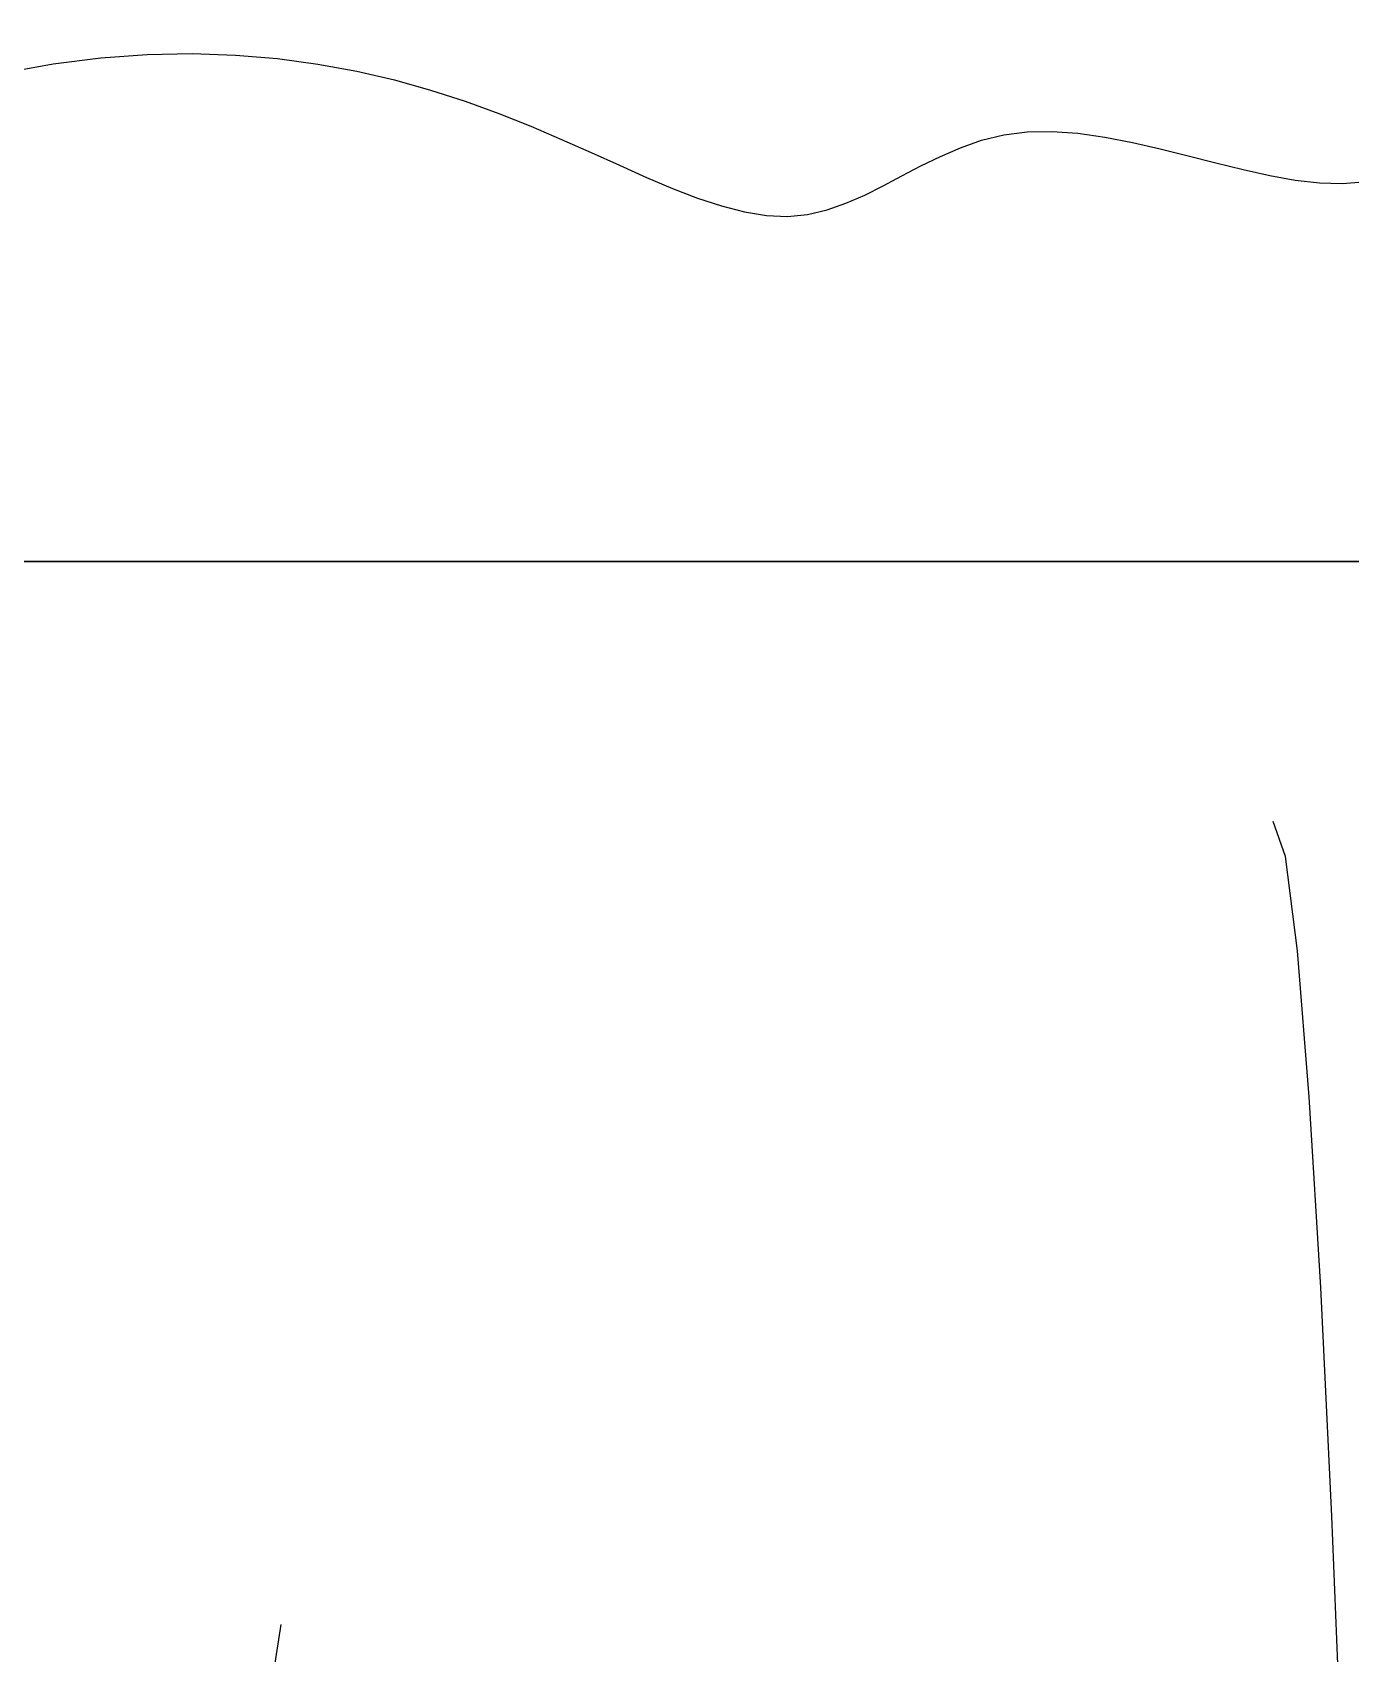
# Model space of a CAD drawing. Extents: x 11992 to 29481, y -6727 to 6811.
# Drawn here: x 24450.8 to 24554.4, y 2708.4 to 2835.7 of the extents above; entities that cross this region are included whole.
import ezdxf

# ---------------------------------------------------------------- set-up
doc = ezdxf.new("R2010")
doc.units = 0
doc.header["$MEASUREMENT"] = 0
doc.layers.get('0').update_dxf_attribs({"color": 8, "linetype": 'CONTINUOUS'})
doc.layers.add('zoylight 5回路', color=4, linetype='CONTINUOUS')

msp = doc.modelspace()

# ---------------------------------------------------------------- linework, layer by layer
for p, q in [((24448.54, 2832.56, -2436.43), (24452.42, 2833.26, -2436.43)), ((24452.42, 2833.26, -2436.43), (24456.18, 2833.73, -2436.43)), ((24456.18, 2833.73, -2436.43), (24459.82, 2834, -2436.43)), ((24459.82, 2834, -2436.43), (24463.35, 2834.07, -2436.43)), ((24463.35, 2834.07, -2436.43), (24466.76, 2833.96, -2436.43)), ((24466.76, 2833.96, -2436.43), (24470.05, 2833.68, -2436.43)), ((24470.05, 2833.68, -2436.43), (24473.23, 2833.25, -2436.43)), ((24473.23, 2833.25, -2436.43), (24476.29, 2832.69, -2436.43)), ((24476.29, 2832.69, -2436.43), (24479.25, 2832.01, -2436.43)), ((24479.25, 2832.01, -2436.43), (24482.09, 2831.21, -2436.43)), ((24482.09, 2831.21, -2436.43), (24484.82, 2830.33, -2436.43)), ((24484.82, 2830.33, -2436.43), (24487.45, 2829.37, -2436.43)), ((24487.45, 2829.37, -2436.43), (24489.97, 2828.37, -2436.43)), ((24489.97, 2828.37, -2436.43), (24492.39, 2827.33, -2436.43)), ((24527.15, 2827.69, -2436.43), (24528.99, 2827.93, -2436.43)), ((24528.99, 2827.93, -2436.43), (24530.94, 2827.96, -2436.43)), ((24530.94, 2827.96, -2436.43), (24532.98, 2827.81, -2436.43)), ((24492.39, 2827.33, -2436.43), (24494.71, 2826.3, -2436.43)), ((24522.17, 2826, -2436.43), (24523.76, 2826.68, -2436.43)), ((24523.76, 2826.68, -2436.43), (24525.41, 2827.26, -2436.43)), ((24525.41, 2827.26, -2436.43), (24527.15, 2827.69, -2436.43)), ((24532.98, 2827.81, -2436.43), (24535.1, 2827.5, -2436.43)), ((24535.1, 2827.5, -2436.43), (24537.26, 2827.08, -2436.43)), ((24537.26, 2827.08, -2436.43), (24539.45, 2826.58, -2436.43)), ((24539.45, 2826.58, -2436.43), (24541.65, 2826.04, -2436.43)), ((24494.71, 2826.3, -2436.43), (24496.94, 2825.3, -2436.43)), ((24520.64, 2825.25, -2436.43), (24522.17, 2826, -2436.43)), ((24541.65, 2826.04, -2436.43), (24543.83, 2825.48, -2436.43)), ((24543.83, 2825.48, -2436.43), (24545.98, 2824.96, -2436.43)), ((24496.94, 2825.3, -2436.43), (24499.08, 2824.35, -2436.43)), ((24499.08, 2824.35, -2436.43), (24501.12, 2823.48, -2436.43)), ((24517.68, 2823.69, -2436.43), (24519.15, 2824.47, -2436.43)), ((24519.15, 2824.47, -2436.43), (24520.64, 2825.25, -2436.43)), ((24545.98, 2824.96, -2436.43), (24548.07, 2824.5, -2436.43)), ((24548.07, 2824.5, -2436.43), (24550.07, 2824.14, -2436.43)), ((24550.07, 2824.14, -2436.43), (24551.98, 2823.92, -2436.43)), ((24501.12, 2823.48, -2436.43), (24503.08, 2822.72, -2436.43)), ((24514.75, 2822.32, -2436.43), (24516.22, 2822.96, -2436.43)), ((24516.22, 2822.96, -2436.43), (24517.68, 2823.69, -2436.43)), ((24551.98, 2823.92, -2436.43), (24553.76, 2823.87, -2436.43)), ((24553.76, 2823.87, -2436.43), (24555.4, 2824.01, -2436.43)), ((24503.08, 2822.72, -2436.43), (24504.96, 2822.1, -2436.43)), ((24504.96, 2822.1, -2436.43), (24506.76, 2821.63, -2436.43)), ((24506.76, 2821.63, -2436.43), (24508.49, 2821.35, -2436.43)), ((24511.73, 2821.44, -2436.43), (24513.26, 2821.8, -2436.43)), ((24513.26, 2821.8, -2436.43), (24514.75, 2822.32, -2436.43)), ((24508.49, 2821.35, -2436.43), (24510.14, 2821.28, -2436.43)), ((24510.14, 2821.28, -2436.43), (24511.73, 2821.44, -2436.43)), ((24300.97, 2794.16, -2436.43), (24580.77, 2794.16, -2436.43)), ((24426.55, 2794.16, -2038.55), (24481.24, 2794.16, -2042.9)), ((24464.1, 2794.16, -2436.23), (24440.77, 2794.16, -2436.23)), ((24440.77, 2794.16, -2436.23), (24487.44, 2794.16, -2436.23)), ((24464.1, 2794.16, -2428.43), (24440.77, 2794.16, -2428.43)), ((24440.77, 2794.16, -2428.43), (24487.44, 2794.16, -2428.43)), ((24464.94, 2794.16, -2426.43), (24441.77, 2794.16, -2426.43)), ((24441.77, 2794.16, -2426.43), (24488.1, 2794.16, -2426.43)), ((24445.7, 2794.16, -2416.51), (24458.98, 2794.16, -2413.51)), ((24451.05, 2794.16, -2279.8), (24448.48, 2794.16, -2279.32)), ((24452.12, 2794.16, -1559.14), (24448.96, 2794.16, -1558.85)), ((24451.25, 2794.16, -2121.69), (24448.98, 2794.16, -2121.5)), ((24449.01, 2794.16, -2110.85), (24451.31, 2794.16, -2111.07)), ((24450.54, 2794.16, -2111.62), (24452.82, 2794.16, -2111.81)), ((24453.61, 2794.16, -2280.27), (24451.05, 2794.16, -2279.8)), ((24453.52, 2794.16, -2121.88), (24451.25, 2794.16, -2121.69)), ((24451.31, 2794.16, -2111.07), (24453.61, 2794.16, -2111.28)), ((24455.29, 2794.16, -1559.41), (24452.12, 2794.16, -1559.14)), ((24452.82, 2794.16, -2111.81), (24455.1, 2794.16, -2111.99)), ((24455.79, 2794.16, -2122.05), (24453.52, 2794.16, -2121.88)), ((24453.61, 2794.16, -2111.28), (24455.92, 2794.16, -2111.48)), ((24456.18, 2794.16, -2280.74), (24453.61, 2794.16, -2280.27)), ((24455.1, 2794.16, -2111.99), (24457.38, 2794.16, -2112.17)), ((24458.45, 2794.16, -1559.68), (24455.29, 2794.16, -1559.41)), ((24458.05, 2794.16, -2122.23), (24455.79, 2794.16, -2122.05)), ((24455.92, 2794.16, -2111.48), (24458.22, 2794.16, -2111.68)), ((24458.74, 2794.16, -2281.19), (24456.18, 2794.16, -2280.74)), ((24457.38, 2794.16, -2112.17), (24459.66, 2794.16, -2112.34)), ((24460.32, 2794.16, -2122.4), (24458.05, 2794.16, -2122.23)), ((24458.22, 2794.16, -2111.68), (24460.53, 2794.16, -2111.88)), ((24461.63, 2794.16, -1559.94), (24458.45, 2794.16, -1559.68)), ((24461.31, 2794.16, -2281.64), (24458.74, 2794.16, -2281.19)), ((24458.98, 2794.16, -2413.51), (24471.59, 2794.16, -2409.97)), ((24459.66, 2794.16, -2112.34), (24461.94, 2794.16, -2112.51)), ((24462.59, 2794.16, -2122.56), (24460.32, 2794.16, -2122.4)), ((24460.53, 2794.16, -2111.88), (24462.83, 2794.16, -2112.07)), ((24463.89, 2794.16, -2282.08), (24461.31, 2794.16, -2281.64)), ((24464.8, 2794.16, -1560.19), (24461.63, 2794.16, -1559.94)), ((24461.94, 2794.16, -2112.51), (24464.22, 2794.16, -2112.67)), ((24464.86, 2794.16, -2122.72), (24462.59, 2794.16, -2122.56)), ((24462.83, 2794.16, -2112.07), (24465.14, 2794.16, -2112.25)), ((24466.46, 2794.16, -2282.51), (24463.89, 2794.16, -2282.08)), ((24487.44, 2794.16, -2436.23), (24464.1, 2794.16, -2436.23)), ((24487.44, 2794.16, -2428.43), (24464.1, 2794.16, -2428.43)), ((24464.22, 2794.16, -2112.67), (24466.5, 2794.16, -2112.83)), ((24467.99, 2794.16, -1560.44), (24464.8, 2794.16, -1560.19)), ((24467.13, 2794.16, -2122.88), (24464.86, 2794.16, -2122.72)), ((24488.1, 2794.16, -2426.43), (24464.94, 2794.16, -2426.43)), ((24465.14, 2794.16, -2112.25), (24467.45, 2794.16, -2112.43)), ((24469.03, 2794.16, -2282.93), (24466.46, 2794.16, -2282.51)), ((24466.5, 2794.16, -2112.83), (24468.78, 2794.16, -2112.99)), ((24469.4, 2794.16, -2123.03), (24467.13, 2794.16, -2122.88)), ((24467.45, 2794.16, -2112.43), (24469.76, 2794.16, -2112.61)), ((24471.17, 2794.16, -1560.68), (24467.99, 2794.16, -1560.44)), ((24468.78, 2794.16, -2112.99), (24471.06, 2794.16, -2113.14)), ((24471.61, 2794.16, -2283.34), (24469.03, 2794.16, -2282.93)), ((24471.67, 2794.16, -2123.18), (24469.4, 2794.16, -2123.03)), ((24469.76, 2794.16, -2112.61), (24472.07, 2794.16, -2112.78)), ((24471.06, 2794.16, -2113.14), (24473.35, 2794.16, -2113.28)), ((24474.36, 2794.16, -1560.91), (24471.17, 2794.16, -1560.68)), ((24471.59, 2794.16, -2409.97), (24483.51, 2794.16, -2405.85)), ((24474.19, 2794.16, -2283.74), (24471.61, 2794.16, -2283.34)), ((24473.93, 2794.16, -2123.32), (24471.67, 2794.16, -2123.18)), ((24472.07, 2794.16, -2112.78), (24474.38, 2794.16, -2112.94)), ((24473.35, 2794.16, -2113.28), (24475.63, 2794.16, -2113.43)), ((24476.2, 2794.16, -2123.46), (24473.93, 2794.16, -2123.32)), ((24476.76, 2794.16, -2284.14), (24474.19, 2794.16, -2283.74)), ((24477.55, 2794.16, -1561.13), (24474.36, 2794.16, -1560.91)), ((24474.38, 2794.16, -2112.94), (24476.69, 2794.16, -2113.1)), ((24475.63, 2794.16, -2113.43), (24477.91, 2794.16, -2113.56)), ((24478.47, 2794.16, -2123.6), (24476.2, 2794.16, -2123.46)), ((24476.69, 2794.16, -2113.1), (24478.99, 2794.16, -2113.26)), ((24479.35, 2794.16, -2284.52), (24476.76, 2794.16, -2284.14)), ((24480.74, 2794.16, -1561.35), (24477.55, 2794.16, -1561.13)), ((24477.91, 2794.16, -2113.56), (24480.19, 2794.16, -2113.7)), ((24480.74, 2794.16, -2123.73), (24478.47, 2794.16, -2123.6)), ((24478.99, 2794.16, -2113.26), (24481.3, 2794.16, -2113.41)), ((24481.93, 2794.16, -2284.89), (24479.35, 2794.16, -2284.52)), ((24480.19, 2794.16, -2113.7), (24482.48, 2794.16, -2113.83)), ((24483.94, 2794.16, -1561.56), (24480.74, 2794.16, -1561.35)), ((24483.01, 2794.16, -2123.86), (24480.74, 2794.16, -2123.73)), ((24481.24, 2794.16, -2042.9), (24482.96, 2794.16, -2043.01)), ((24481.3, 2794.16, -2113.41), (24483.61, 2794.16, -2113.55)), ((24484.51, 2794.16, -2285.26), (24481.93, 2794.16, -2284.89)), ((24482.48, 2794.16, -2113.83), (24484.76, 2794.16, -2113.95)), ((24501.89, 2794.16, -2044.05), (24482.96, 2794.16, -2043.01)), ((24485.29, 2794.16, -2123.98), (24483.01, 2794.16, -2123.86)), ((24483.51, 2794.16, -2405.85), (24489.19, 2794.16, -2403.56)), ((24483.61, 2794.16, -2113.55), (24485.92, 2794.16, -2113.69)), ((24487.14, 2794.16, -1561.77), (24483.94, 2794.16, -1561.56)), ((24487.1, 2794.16, -2285.61), (24484.51, 2794.16, -2285.26)), ((24484.76, 2794.16, -2113.95), (24487.05, 2794.16, -2114.07)), ((24487.56, 2794.16, -2124.1), (24485.29, 2794.16, -2123.98)), ((24485.92, 2794.16, -2113.69), (24488.22, 2794.16, -2113.83)), ((24487.05, 2794.16, -2114.07), (24489.33, 2794.16, -2114.19)), ((24489.68, 2794.16, -2285.96), (24487.1, 2794.16, -2285.61)), ((24490.34, 2794.16, -1561.96), (24487.14, 2794.16, -1561.77)), ((24510.77, 2794.16, -2436.23), (24487.44, 2794.16, -2436.23)), ((24487.44, 2794.16, -2436.23), (24534.1, 2794.16, -2436.23)), ((24510.77, 2794.16, -2428.43), (24487.44, 2794.16, -2428.43)), ((24487.44, 2794.16, -2428.43), (24534.1, 2794.16, -2428.43)), ((24489.83, 2794.16, -2124.21), (24487.56, 2794.16, -2124.1)), ((24511.27, 2794.16, -2426.43), (24488.1, 2794.16, -2426.43)), ((24488.1, 2794.16, -2426.43), (24534.44, 2794.16, -2426.43)), ((24488.22, 2794.16, -2113.83), (24490.53, 2794.16, -2113.96)), ((24489.19, 2794.16, -2403.56), (24494.68, 2794.16, -2401.12)), ((24489.33, 2794.16, -2114.19), (24491.61, 2794.16, -2114.3)), ((24492.27, 2794.16, -2286.3), (24489.68, 2794.16, -2285.96)), ((24492.1, 2794.16, -2124.33), (24489.83, 2794.16, -2124.21)), ((24493.55, 2794.16, -1562.15), (24490.34, 2794.16, -1561.96)), ((24490.53, 2794.16, -2113.96), (24492.84, 2794.16, -2114.09)), ((24491.61, 2794.16, -2114.3), (24493.9, 2794.16, -2114.41)), ((24494.37, 2794.16, -2124.43), (24492.1, 2794.16, -2124.33)), ((24494.86, 2794.16, -2286.62), (24492.27, 2794.16, -2286.3)), ((24492.84, 2794.16, -2114.09), (24495.15, 2794.16, -2114.21)), ((24496.75, 2794.16, -1562.33), (24493.55, 2794.16, -1562.15)), ((24493.9, 2794.16, -2114.41), (24496.18, 2794.16, -2114.52)), ((24496.64, 2794.16, -2124.54), (24494.37, 2794.16, -2124.43)), ((24494.68, 2794.16, -2401.12), (24499.99, 2794.16, -2398.51)), ((24497.45, 2794.16, -2286.94), (24494.86, 2794.16, -2286.62)), ((24495.15, 2794.16, -2114.21), (24497.47, 2794.16, -2114.33)), ((24496.18, 2794.16, -2114.52), (24498.47, 2794.16, -2114.62)), ((24498.92, 2794.16, -2124.64), (24496.64, 2794.16, -2124.54)), ((24499.97, 2794.16, -1562.51), (24496.75, 2794.16, -1562.33)), ((24500.04, 2794.16, -2287.25), (24497.45, 2794.16, -2286.94)), ((24497.47, 2794.16, -2114.33), (24498.62, 2794.16, -2114.39)), ((24498.47, 2794.16, -2114.62), (24500.75, 2794.16, -2114.72)), ((24498.62, 2794.16, -2114.39), (24499.78, 2794.16, -2114.45)), ((24501.19, 2794.16, -2124.74), (24498.92, 2794.16, -2124.64)), ((24499.41, 2794.16, -1984.31), (24499.16, 2794.16, -1988.06)), ((24499.16, 2794.16, -1988.06), (24499.4, 2794.16, -1987.54)), ((24500.1, 2794.16, -1976.64), (24499.41, 2794.16, -1984.31)), ((24499.78, 2794.16, -2114.45), (24500.93, 2794.16, -2114.5)), ((24503.18, 2794.16, -1562.68), (24499.97, 2794.16, -1562.51)), ((24499.99, 2794.16, -2398.51), (24505.09, 2794.16, -2395.73)), ((24502.63, 2794.16, -2287.55), (24500.04, 2794.16, -2287.25)), ((24501.17, 2794.16, -1965.42), (24500.1, 2794.16, -1976.64)), ((24500.75, 2794.16, -2114.72), (24503.04, 2794.16, -2114.82)), ((24500.93, 2794.16, -2114.5), (24502.09, 2794.16, -2114.56)), ((24502.57, 2794.16, -1951.04), (24501.17, 2794.16, -1965.42)), ((24503.46, 2794.16, -2124.83), (24501.19, 2794.16, -2124.74)), ((24501.89, 2794.16, -2044.05), (24504.39, 2794.16, -2044.21)), ((24502.09, 2794.16, -2114.56), (24503.24, 2794.16, -2114.61)), ((24504.23, 2794.16, -1933.85), (24502.57, 2794.16, -1951.04)), ((24502.68, 2794.16, -2287.55), (24502.63, 2794.16, -2287.55)), ((24502.72, 2794.16, -2287.56), (24502.68, 2794.16, -2287.55)), ((24502.76, 2794.16, -2287.56), (24502.72, 2794.16, -2287.56)), ((24502.81, 2794.16, -2287.57), (24502.76, 2794.16, -2287.56)), ((24502.85, 2794.16, -2287.57), (24502.81, 2794.16, -2287.57)), ((24502.89, 2794.16, -2287.58), (24502.85, 2794.16, -2287.57)), ((24502.93, 2794.16, -2287.58), (24502.89, 2794.16, -2287.58)), ((24502.98, 2794.16, -2287.59), (24502.93, 2794.16, -2287.58)), ((24503.02, 2794.16, -2287.59), (24502.98, 2794.16, -2287.59)), ((24503.06, 2794.16, -2287.6), (24503.02, 2794.16, -2287.59)), ((24503.04, 2794.16, -2114.82), (24505.32, 2794.16, -2114.91)), ((24503.11, 2794.16, -2287.6), (24503.06, 2794.16, -2287.6)), ((24503.15, 2794.16, -2287.61), (24503.11, 2794.16, -2287.6)), ((24505.7, 2794.16, -2287.89), (24503.15, 2794.16, -2287.61)), ((24506.39, 2794.16, -1562.84), (24503.18, 2794.16, -1562.68)), ((24503.24, 2794.16, -2114.61), (24504.4, 2794.16, -2114.66)), ((24505.73, 2794.16, -2124.92), (24503.46, 2794.16, -2124.83)), ((24506.1, 2794.16, -1914.22), (24504.23, 2794.16, -1933.85)), ((24504.39, 2794.16, -2044.21), (24504.81, 2794.16, -2044.22)), ((24504.4, 2794.16, -2114.66), (24505.55, 2794.16, -2114.71)), ((24504.81, 2794.16, -2044.22), (24505.22, 2794.16, -2044.23)), ((24505.09, 2794.16, -2395.73), (24509.99, 2794.16, -2392.77)), ((24505.22, 2794.16, -2044.23), (24505.64, 2794.16, -2044.23)), ((24505.32, 2794.16, -2114.91), (24507.61, 2794.16, -2115)), ((24505.55, 2794.16, -2114.71), (24506.71, 2794.16, -2114.76)), ((24505.64, 2794.16, -2044.23), (24506.06, 2794.16, -2044.21)), ((24508.25, 2794.16, -2288.16), (24505.7, 2794.16, -2287.89)), ((24508, 2794.16, -2125.01), (24505.73, 2794.16, -2124.92)), ((24506.06, 2794.16, -2044.21), (24506.89, 2794.16, -2044.17)), ((24508.13, 2794.16, -1892.54), (24506.1, 2794.16, -1914.22)), ((24509.61, 2794.16, -1562.99), (24506.39, 2794.16, -1562.84)), ((24506.71, 2794.16, -2114.76), (24507.87, 2794.16, -2114.81)), ((24506.89, 2794.16, -2044.17), (24507.72, 2794.16, -2044.1)), ((24507.61, 2794.16, -2115), (24509.89, 2794.16, -2115.08)), ((24507.72, 2794.16, -2044.1), (24508.55, 2794.16, -2044)), ((24507.87, 2794.16, -2114.81), (24509.02, 2794.16, -2114.86)), ((24510.28, 2794.16, -2125.09), (24508, 2794.16, -2125.01)), ((24510.26, 2794.16, -1869.16), (24508.13, 2794.16, -1892.54)), ((24510.81, 2794.16, -2288.43), (24508.25, 2794.16, -2288.16)), ((24508.55, 2794.16, -2044), (24509.37, 2794.16, -2043.88)), ((24509.02, 2794.16, -2114.86), (24510.18, 2794.16, -2114.91)), ((24509.37, 2794.16, -2043.88), (24509.44, 2794.16, -2043.87)), ((24509.44, 2794.16, -2043.87), (24509.85, 2794.16, -2043.8)), ((24512.83, 2794.16, -1563.14), (24509.61, 2794.16, -1562.99)), ((24509.85, 2794.16, -2043.8), (24510.19, 2794.16, -2043.74)), ((24509.89, 2794.16, -2115.08), (24512.18, 2794.16, -2115.17)), ((24509.99, 2794.16, -2392.77), (24514.68, 2794.16, -2389.64)), ((24510.18, 2794.16, -2114.91), (24511.34, 2794.16, -2114.96)), ((24510.19, 2794.16, -2043.74), (24511.01, 2794.16, -2043.59)), ((24512.43, 2794.16, -1844.46), (24510.26, 2794.16, -1869.16)), ((24512.55, 2794.16, -2125.18), (24510.28, 2794.16, -2125.09)), ((24510.46, 2794.16, -2043.69), (24511.34, 2794.16, -2043.53)), ((24534.1, 2794.16, -2436.23), (24510.77, 2794.16, -2436.23)), ((24534.1, 2794.16, -2428.43), (24510.77, 2794.16, -2428.43)), ((24513.36, 2794.16, -2288.68), (24510.81, 2794.16, -2288.43)), ((24511.01, 2794.16, -2043.59), (24511.14, 2794.16, -2043.57)), ((24534.44, 2794.16, -2426.43), (24511.27, 2794.16, -2426.43)), ((24511.34, 2794.16, -2114.96), (24512.49, 2794.16, -2115)), ((24511.34, 2794.16, -2043.53), (24512.11, 2794.16, -2043.43)), ((24512.11, 2794.16, -2043.43), (24512.8, 2794.16, -2043.4)), ((24512.18, 2794.16, -2115.17), (24514.46, 2794.16, -2115.25)), ((24514.59, 2794.16, -1818.81), (24512.43, 2794.16, -1844.46)), ((24512.49, 2794.16, -2115), (24513.65, 2794.16, -2115.05)), ((24514.82, 2794.16, -2125.25), (24512.55, 2794.16, -2125.18)), ((24512.69, 2794.16, -2043.4), (24512.79, 2794.16, -2043.4)), ((24512.79, 2794.16, -2043.4), (24512.88, 2794.16, -2043.41)), ((24516.05, 2794.16, -1563.28), (24512.83, 2794.16, -1563.14)), ((24512.88, 2794.16, -2043.41), (24512.98, 2794.16, -2043.42)), ((24512.98, 2794.16, -2043.42), (24513.07, 2794.16, -2043.43)), ((24513.07, 2794.16, -2043.43), (24513.16, 2794.16, -2043.44)), ((24513.16, 2794.16, -2043.44), (24513.25, 2794.16, -2043.45)), ((24513.25, 2794.16, -2043.45), (24513.33, 2794.16, -2043.47)), ((24513.33, 2794.16, -2043.47), (24513.42, 2794.16, -2043.49)), ((24515.91, 2794.16, -2288.93), (24513.36, 2794.16, -2288.68)), ((24513.42, 2794.16, -2043.49), (24513.48, 2794.16, -2043.5)), ((24513.48, 2794.16, -2043.5), (24513.53, 2794.16, -2043.52)), ((24513.53, 2794.16, -2043.52), (24513.58, 2794.16, -2043.53)), ((24513.58, 2794.16, -2043.53), (24513.63, 2794.16, -2043.55)), ((24513.63, 2794.16, -2043.55), (24513.68, 2794.16, -2043.57)), ((24513.65, 2794.16, -2115.05), (24514.8, 2794.16, -2115.09)), ((24513.68, 2794.16, -2043.57), (24513.73, 2794.16, -2043.59)), ((24513.73, 2794.16, -2043.59), (24513.78, 2794.16, -2043.61)), ((24513.78, 2794.16, -2043.61), (24513.83, 2794.16, -2043.63)), ((24513.83, 2794.16, -2043.63), (24513.87, 2794.16, -2043.65)), ((24513.87, 2794.16, -2043.65), (24513.92, 2794.16, -2043.67)), ((24513.92, 2794.16, -2043.67), (24513.97, 2794.16, -2043.69)), ((24513.97, 2794.16, -2043.69), (24514.02, 2794.16, -2043.72)), ((24514.02, 2794.16, -2043.72), (24514.06, 2794.16, -2043.74)), ((24514.06, 2794.16, -2043.74), (24514.1, 2794.16, -2043.77)), ((24514.1, 2794.16, -2043.77), (24514.15, 2794.16, -2043.8)), ((24514.15, 2794.16, -2043.8), (24514.19, 2794.16, -2043.82)), ((24514.19, 2794.16, -2043.82), (24514.24, 2794.16, -2043.85)), ((24514.24, 2794.16, -2043.85), (24514.32, 2794.16, -2043.91)), ((24514.32, 2794.16, -2043.91), (24514.41, 2794.16, -2043.97)), ((24514.41, 2794.16, -2043.97), (24514.49, 2794.16, -2044.04)), ((24514.46, 2794.16, -2115.25), (24516.75, 2794.16, -2115.32)), ((24514.49, 2794.16, -2044.04), (24514.57, 2794.16, -2044.1)), ((24514.57, 2794.16, -2044.1), (24514.65, 2794.16, -2044.17)), ((24516.67, 2794.16, -1792.58), (24514.59, 2794.16, -1818.81)), ((24514.65, 2794.16, -2044.17), (24514.72, 2794.16, -2044.25)), ((24514.68, 2794.16, -2389.64), (24519.16, 2794.16, -2386.32)), ((24514.72, 2794.16, -2044.25), (24514.79, 2794.16, -2044.32)), ((24514.79, 2794.16, -2044.32), (24514.87, 2794.16, -2044.39)), ((24514.8, 2794.16, -2115.09), (24515.96, 2794.16, -2115.14)), ((24517.1, 2794.16, -2125.33), (24514.82, 2794.16, -2125.25)), ((24514.87, 2794.16, -2044.39), (24514.94, 2794.16, -2044.47)), ((24514.94, 2794.16, -2044.47), (24515.01, 2794.16, -2044.55)), ((24515, 2794.16, -2105.79), (24515.61, 2794.16, -2100.66)), ((24515.01, 2794.16, -2044.55), (24515.14, 2794.16, -2044.71)), ((24515.14, 2794.16, -2044.71), (24515.27, 2794.16, -2044.87)), ((24515.27, 2794.16, -2044.87), (24515.39, 2794.16, -2045.03)), ((24515.39, 2794.16, -2045.03), (24515.51, 2794.16, -2045.2)), ((24515.51, 2794.16, -2045.2), (24515.63, 2794.16, -2045.37)), ((24515.61, 2794.16, -2100.66), (24516.25, 2794.16, -2095.95)), ((24515.63, 2794.16, -2045.37), (24516.51, 2794.16, -2046.78)), ((24518.47, 2794.16, -2289.16), (24515.91, 2794.16, -2288.93)), ((24515.96, 2794.16, -2115.14), (24517.11, 2794.16, -2115.18)), ((24519.28, 2794.16, -1563.42), (24516.05, 2794.16, -1563.28)), ((24516.25, 2794.16, -2095.95), (24516.94, 2794.16, -2091.64)), ((24516.51, 2794.16, -2046.78), (24516.62, 2794.16, -2046.95)), ((24516.62, 2794.16, -2046.95), (24516.74, 2794.16, -2047.12)), ((24516.74, 2794.16, -2047.12), (24516.86, 2794.16, -2047.28)), ((24516.75, 2794.16, -2115.32), (24519.04, 2794.16, -2115.39)), ((24516.86, 2794.16, -2047.28), (24516.93, 2794.16, -2047.37)), ((24516.93, 2794.16, -2047.37), (24516.99, 2794.16, -2047.45)), ((24516.94, 2794.16, -2091.64), (24517.66, 2794.16, -2087.71)), ((24516.99, 2794.16, -2047.45), (24517.06, 2794.16, -2047.52)), ((24517.06, 2794.16, -2047.52), (24517.13, 2794.16, -2047.6)), ((24519.37, 2794.16, -2125.4), (24517.1, 2794.16, -2125.33)), ((24517.11, 2794.16, -2115.18), (24518.27, 2794.16, -2115.22)), ((24517.13, 2794.16, -2047.6), (24517.2, 2794.16, -2047.68)), ((24517.2, 2794.16, -2047.68), (24517.23, 2794.16, -2047.71)), ((24517.23, 2794.16, -2047.71), (24517.27, 2794.16, -2047.75)), ((24517.27, 2794.16, -2047.75), (24517.31, 2794.16, -2047.78)), ((24517.31, 2794.16, -2047.78), (24517.35, 2794.16, -2047.82)), ((24517.35, 2794.16, -2047.82), (24517.39, 2794.16, -2047.85)), ((24517.39, 2794.16, -2047.85), (24517.43, 2794.16, -2047.88)), ((24517.43, 2794.16, -2047.88), (24517.47, 2794.16, -2047.91)), ((24517.47, 2794.16, -2047.91), (24517.51, 2794.16, -2047.94)), ((24517.51, 2794.16, -2047.94), (24517.53, 2794.16, -2047.96)), ((24517.53, 2794.16, -2047.96), (24517.55, 2794.16, -2047.97)), ((24517.55, 2794.16, -2047.97), (24517.58, 2794.16, -2047.98)), ((24517.58, 2794.16, -2047.98), (24517.6, 2794.16, -2048)), ((24517.6, 2794.16, -2048), (24517.62, 2794.16, -2048.01)), ((24517.62, 2794.16, -2048.01), (24517.64, 2794.16, -2048.02)), ((24517.64, 2794.16, -2048.02), (24517.67, 2794.16, -2048.03)), ((24517.66, 2794.16, -2087.71), (24518.41, 2794.16, -2084.16)), ((24517.67, 2794.16, -2048.03), (24517.69, 2794.16, -2048.04)), ((24517.69, 2794.16, -2048.04), (24517.71, 2794.16, -2048.05)), ((24517.71, 2794.16, -2048.05), (24517.74, 2794.16, -2048.06)), ((24517.74, 2794.16, -2048.06), (24517.76, 2794.16, -2048.07)), ((24517.76, 2794.16, -2048.07), (24517.78, 2794.16, -2048.08)), ((24517.78, 2794.16, -2048.08), (24517.81, 2794.16, -2048.09)), ((24517.81, 2794.16, -2048.09), (24517.83, 2794.16, -2048.1)), ((24517.83, 2794.16, -2048.1), (24517.86, 2794.16, -2048.1)), ((24517.86, 2794.16, -2048.1), (24517.88, 2794.16, -2048.11)), ((24517.88, 2794.16, -2048.11), (24517.91, 2794.16, -2048.11)), ((24517.91, 2794.16, -2048.11), (24517.93, 2794.16, -2048.12)), ((24517.93, 2794.16, -2048.12), (24517.96, 2794.16, -2048.12)), ((24517.96, 2794.16, -2048.12), (24517.99, 2794.16, -2048.12)), ((24517.99, 2794.16, -2048.12), (24518.01, 2794.16, -2048.12)), ((24518.01, 2794.16, -2048.12), (24518.04, 2794.16, -2048.12)), ((24518.04, 2794.16, -2048.12), (24518.06, 2794.16, -2048.12)), ((24518.06, 2794.16, -2048.12), (24518.09, 2794.16, -2048.12)), ((24518.09, 2794.16, -2048.12), (24518.11, 2794.16, -2048.12)), ((24518.11, 2794.16, -2048.12), (24518.14, 2794.16, -2048.12)), ((24518.14, 2794.16, -2048.12), (24518.17, 2794.16, -2048.12)), ((24518.17, 2794.16, -2048.12), (24518.19, 2794.16, -2048.11)), ((24518.19, 2794.16, -2048.11), (24518.22, 2794.16, -2048.11)), ((24518.22, 2794.16, -2048.11), (24518.24, 2794.16, -2048.1)), ((24518.24, 2794.16, -2048.1), (24518.27, 2794.16, -2048.1)), ((24518.27, 2794.16, -2115.22), (24519.42, 2794.16, -2115.26)), ((24518.27, 2794.16, -2048.1), (24518.29, 2794.16, -2048.09)), ((24518.29, 2794.16, -2048.09), (24518.32, 2794.16, -2048.09)), ((24518.32, 2794.16, -2048.09), (24518.34, 2794.16, -2048.08)), ((24518.34, 2794.16, -2048.08), (24518.37, 2794.16, -2048.07)), ((24518.37, 2794.16, -2048.07), (24518.39, 2794.16, -2048.07)), ((24518.39, 2794.16, -2048.07), (24518.44, 2794.16, -2048.05)), ((24518.41, 2794.16, -2084.16), (24519.18, 2794.16, -2080.95)), ((24518.44, 2794.16, -2048.05), (24518.49, 2794.16, -2048.03)), ((24521.03, 2794.16, -2289.39), (24518.47, 2794.16, -2289.16)), ((24518.49, 2794.16, -2048.03), (24518.54, 2794.16, -2048.01)), ((24518.54, 2794.16, -2048.01), (24518.59, 2794.16, -2047.99)), ((24518.59, 2794.16, -2047.99), (24518.63, 2794.16, -2047.97)), ((24518.63, 2794.16, -2047.97), (24518.68, 2794.16, -2047.94)), ((24518.68, 2794.16, -2047.94), (24518.73, 2794.16, -2047.92)), ((24518.73, 2794.16, -2047.92), (24518.77, 2794.16, -2047.89)), ((24518.77, 2794.16, -2047.89), (24518.86, 2794.16, -2047.84)), ((24518.86, 2794.16, -2047.84), (24518.95, 2794.16, -2047.79)), ((24518.95, 2794.16, -2047.79), (24519.13, 2794.16, -2047.67)), ((24519.04, 2794.16, -2115.39), (24521.32, 2794.16, -2115.46)), ((24519.13, 2794.16, -2047.67), (24519.81, 2794.16, -2047.19)), ((24519.16, 2794.16, -2386.32), (24523.43, 2794.16, -2382.8)), ((24519.18, 2794.16, -2080.95), (24519.97, 2794.16, -2078.08)), ((24522.5, 2794.16, -1563.54), (24519.28, 2794.16, -1563.42)), ((24521.64, 2794.16, -2125.47), (24519.37, 2794.16, -2125.4)), ((24519.42, 2794.16, -2115.26), (24520.58, 2794.16, -2115.3)), ((24519.81, 2794.16, -2047.19), (24520.15, 2794.16, -2046.96)), ((24519.97, 2794.16, -2078.08), (24520.78, 2794.16, -2075.53)), ((24520.15, 2794.16, -2046.96), (24520.5, 2794.16, -2046.73)), ((24520.5, 2794.16, -2046.73), (24520.86, 2794.16, -2046.52)), ((24520.58, 2794.16, -2115.3), (24521.74, 2794.16, -2115.34)), ((24520.78, 2794.16, -2075.53), (24521.59, 2794.16, -2073.29)), ((24520.86, 2794.16, -2046.52), (24521.22, 2794.16, -2046.31)), ((24523.58, 2794.16, -2289.61), (24521.03, 2794.16, -2289.39)), ((24521.22, 2794.16, -2046.31), (24521.59, 2794.16, -2046.12)), ((24521.32, 2794.16, -2115.46), (24523.61, 2794.16, -2115.53)), ((24521.59, 2794.16, -2073.29), (24522.41, 2794.16, -2071.33)), ((24521.59, 2794.16, -2046.12), (24521.96, 2794.16, -2045.93)), ((24523.92, 2794.16, -2125.53), (24521.64, 2794.16, -2125.47)), ((24521.74, 2794.16, -2115.34), (24522.89, 2794.16, -2115.38)), ((24521.96, 2794.16, -2045.93), (24522.34, 2794.16, -2045.74)), ((24522.34, 2794.16, -2045.74), (24522.72, 2794.16, -2045.57)), ((24522.41, 2794.16, -2071.33), (24523.23, 2794.16, -2069.64)), ((24525.73, 2794.16, -1563.66), (24522.5, 2794.16, -1563.54)), ((24522.72, 2794.16, -2045.57), (24523.1, 2794.16, -2045.4)), ((24522.89, 2794.16, -2115.38), (24524.05, 2794.16, -2115.41)), ((24523.1, 2794.16, -2045.4), (24523.87, 2794.16, -2045.08)), ((24523.23, 2794.16, -2069.64), (24524.04, 2794.16, -2068.2)), ((24523.43, 2794.16, -2382.8), (24527.47, 2794.16, -2379.1)), ((24526.14, 2794.16, -2289.82), (24523.58, 2794.16, -2289.61)), ((24523.61, 2794.16, -2115.53), (24525.89, 2794.16, -2115.59)), ((24523.87, 2794.16, -2045.08), (24524.65, 2794.16, -2044.79)), ((24526.19, 2794.16, -2125.6), (24523.92, 2794.16, -2125.53)), ((24524.04, 2794.16, -2068.2), (24525.13, 2794.16, -2066.63)), ((24524.05, 2794.16, -2115.41), (24525.21, 2794.16, -2115.45)), ((24524.65, 2794.16, -2044.79), (24525.44, 2794.16, -2044.52)), ((24525.13, 2794.16, -2066.63), (24526.19, 2794.16, -2065.39)), ((24525.21, 2794.16, -2115.45), (24526.36, 2794.16, -2115.48)), ((24525.44, 2794.16, -2044.52), (24526.23, 2794.16, -2044.27)), ((24528.96, 2794.16, -1563.78), (24525.73, 2794.16, -1563.66)), ((24525.89, 2794.16, -2115.59), (24528.18, 2794.16, -2115.65)), ((24528.7, 2794.16, -2290.01), (24526.14, 2794.16, -2289.82)), ((24526.19, 2794.16, -2065.39), (24527.25, 2794.16, -2064.4)), ((24528.46, 2794.16, -2125.66), (24526.19, 2794.16, -2125.6)), ((24526.23, 2794.16, -2044.27), (24527.03, 2794.16, -2044.04)), ((24526.36, 2794.16, -2115.48), (24527.52, 2794.16, -2115.52)), ((24527.03, 2794.16, -2044.04), (24527.84, 2794.16, -2043.83)), ((24527.25, 2794.16, -2064.4), (24528.29, 2794.16, -2063.57)), ((24527.47, 2794.16, -2379.1), (24531.29, 2794.16, -2375.19)), ((24527.52, 2794.16, -2115.52), (24528.67, 2794.16, -2115.55)), ((24527.84, 2794.16, -2043.83), (24528.65, 2794.16, -2043.63)), ((24528.18, 2794.16, -2115.65), (24530.47, 2794.16, -2115.71)), ((24528.29, 2794.16, -2063.57), (24529.32, 2794.16, -2062.79)), ((24530.74, 2794.16, -2125.71), (24528.46, 2794.16, -2125.66)), ((24528.65, 2794.16, -2043.63), (24529.47, 2794.16, -2043.46)), ((24528.67, 2794.16, -2115.55), (24529.83, 2794.16, -2115.58)), ((24531.26, 2794.16, -2290.2), (24528.7, 2794.16, -2290.01)), ((24532.19, 2794.16, -1563.88), (24528.96, 2794.16, -1563.78)), ((24529.32, 2794.16, -2062.79), (24530.35, 2794.16, -2061.97)), ((24529.47, 2794.16, -2043.46), (24530.29, 2794.16, -2043.31)), ((24529.83, 2794.16, -2115.58), (24530.99, 2794.16, -2115.62)), ((24530.29, 2794.16, -2043.31), (24531.11, 2794.16, -2043.17)), ((24530.35, 2794.16, -2061.97), (24531.38, 2794.16, -2061.03)), ((24530.47, 2794.16, -2115.71), (24532.75, 2794.16, -2115.77)), ((24533.01, 2794.16, -2125.77), (24530.74, 2794.16, -2125.71)), ((24530.99, 2794.16, -2115.62), (24532.14, 2794.16, -2115.65)), ((24531.11, 2794.16, -2043.17), (24531.93, 2794.16, -2043.06)), ((24533.82, 2794.16, -2290.38), (24531.26, 2794.16, -2290.2)), ((24531.29, 2794.16, -2375.19), (24534.87, 2794.16, -2371.07)), ((24531.38, 2794.16, -2061.03), (24532.4, 2794.16, -2059.87)), ((24531.93, 2794.16, -2043.06), (24532.76, 2794.16, -2042.96)), ((24532.14, 2794.16, -2115.65), (24533.3, 2794.16, -2115.68)), ((24535.42, 2794.16, -1563.98), (24532.19, 2794.16, -1563.88)), ((24532.4, 2794.16, -2059.87), (24533.43, 2794.16, -2058.39)), ((24532.75, 2794.16, -2115.77), (24535.04, 2794.16, -2115.82)), ((24532.76, 2794.16, -2042.96), (24533.59, 2794.16, -2042.89)), ((24535.29, 2794.16, -2125.82), (24533.01, 2794.16, -2125.77)), ((24533.3, 2794.16, -2115.68), (24534.46, 2794.16, -2115.71)), ((24533.43, 2794.16, -2058.39), (24534.46, 2794.16, -2056.5)), ((24533.59, 2794.16, -2042.89), (24534.42, 2794.16, -2042.84)), ((24535.86, 2794.16, -2290.52), (24533.82, 2794.16, -2290.38)), ((24557.44, 2794.16, -2436.23), (24534.1, 2794.16, -2436.23)), ((24534.1, 2794.16, -2436.23), (24580.77, 2794.16, -2436.23)), ((24557.44, 2794.16, -2428.43), (24534.1, 2794.16, -2428.43)), ((24534.1, 2794.16, -2428.43), (24580.77, 2794.16, -2428.43)), ((24535.15, 2794.16, -1574.87), (24534.19, 2794.16, -1570.64)), ((24534.42, 2794.16, -2042.84), (24534.84, 2794.16, -2042.83)), ((24557.6, 2794.16, -2426.43), (24534.44, 2794.16, -2426.43)), ((24534.44, 2794.16, -2426.43), (24580.77, 2794.16, -2426.43)), ((24534.46, 2794.16, -2056.5), (24535.5, 2794.16, -2054.12)), ((24534.46, 2794.16, -2115.71), (24535.62, 2794.16, -2115.74)), ((24534.84, 2794.16, -2042.83), (24535.26, 2794.16, -2042.82)), ((24534.87, 2794.16, -2371.07), (24538.22, 2794.16, -2366.75)), ((24535.04, 2794.16, -2115.82), (24537.32, 2794.16, -2115.87)), ((24536.09, 2794.16, -1586.41), (24535.15, 2794.16, -1574.87)), ((24535.26, 2794.16, -2042.82), (24535.68, 2794.16, -2042.83)), ((24537.56, 2794.16, -2125.87), (24535.29, 2794.16, -2125.82)), ((24538.66, 2794.16, -1564.07), (24535.42, 2794.16, -1563.98)), ((24535.5, 2794.16, -2054.12), (24536.55, 2794.16, -2051.13)), ((24535.62, 2794.16, -2115.74), (24536.78, 2794.16, -2115.76)), ((24535.68, 2794.16, -2042.83), (24536.09, 2794.16, -2042.84)), ((24537.9, 2794.16, -2290.65), (24535.86, 2794.16, -2290.52)), ((24537.02, 2794.16, -1604.23), (24536.09, 2794.16, -1586.41)), ((24536.09, 2794.16, -2042.84), (24536.51, 2794.16, -2042.86)), ((24536.51, 2794.16, -2042.86), (24536.98, 2794.16, -2042.9)), ((24536.78, 2794.16, -2115.76), (24537.93, 2794.16, -2115.79)), ((24536.98, 2794.16, -2042.9), (24537.34, 2794.16, -2042.94)), ((24537.92, 2794.16, -1627.32), (24537.02, 2794.16, -1604.23)), ((24537.32, 2794.16, -2115.87), (24539.61, 2794.16, -2115.91)), ((24537.34, 2794.16, -2042.94), (24537.55, 2794.16, -2042.96)), ((24537.55, 2794.16, -2042.96), (24537.85, 2794.16, -2043.02)), ((24539.83, 2794.16, -2125.92), (24537.56, 2794.16, -2125.87)), ((24537.85, 2794.16, -2043.02), (24537.96, 2794.16, -2043.03)), ((24539.93, 2794.16, -2290.77), (24537.9, 2794.16, -2290.65)), ((24538.79, 2794.16, -1654.66), (24537.92, 2794.16, -1627.32)), ((24537.93, 2794.16, -2115.79), (24539.09, 2794.16, -2115.82)), ((24537.96, 2794.16, -2043.03), (24538.16, 2794.16, -2043.08)), ((24538.16, 2794.16, -2043.08), (24538.36, 2794.16, -2043.13)), ((24538.22, 2794.16, -2366.75), (24541.32, 2794.16, -2362.21)), ((24538.36, 2794.16, -2043.13), (24538.46, 2794.16, -2043.15)), ((24538.46, 2794.16, -2043.15), (24538.56, 2794.16, -2043.18)), ((24538.56, 2794.16, -2043.18), (24538.66, 2794.16, -2043.21)), ((24541.89, 2794.16, -1564.16), (24538.66, 2794.16, -1564.07)), ((24538.66, 2794.16, -2043.21), (24538.76, 2794.16, -2043.24)), ((24538.76, 2794.16, -2043.24), (24538.86, 2794.16, -2043.28)), ((24539.63, 2794.16, -1685.24), (24538.79, 2794.16, -1654.66)), ((24538.86, 2794.16, -2043.28), (24538.96, 2794.16, -2043.31)), ((24538.96, 2794.16, -2043.31), (24539.05, 2794.16, -2043.35)), ((24539.05, 2794.16, -2043.35), (24539.15, 2794.16, -2043.4)), ((24539.09, 2794.16, -2115.82), (24540.25, 2794.16, -2115.84)), ((24539.14, 2794.16, -2017.98), (24540.44, 2794.16, -1999.78)), ((24539.15, 2794.16, -2043.4), (24539.2, 2794.16, -2043.42)), ((24539.2, 2794.16, -2043.42), (24539.24, 2794.16, -2043.44)), ((24539.24, 2794.16, -2043.44), (24539.29, 2794.16, -2043.47)), ((24539.29, 2794.16, -2043.47), (24539.33, 2794.16, -2043.49)), ((24539.33, 2794.16, -2043.49), (24539.38, 2794.16, -2043.52)), ((24539.38, 2794.16, -2043.52), (24539.42, 2794.16, -2043.54)), ((24539.42, 2794.16, -2043.54), (24539.47, 2794.16, -2043.57)), ((24539.47, 2794.16, -2043.57), (24539.51, 2794.16, -2043.6)), ((24539.51, 2794.16, -2043.6), (24539.55, 2794.16, -2043.63)), ((24539.55, 2794.16, -2043.63), (24539.6, 2794.16, -2043.66)), ((24539.6, 2794.16, -2043.66), (24539.64, 2794.16, -2043.7)), ((24539.61, 2794.16, -2115.91), (24541.89, 2794.16, -2115.96)), ((24540.43, 2794.16, -1718.04), (24539.63, 2794.16, -1685.24)), ((24539.64, 2794.16, -2043.7), (24539.68, 2794.16, -2043.73)), ((24539.68, 2794.16, -2043.73), (24539.71, 2794.16, -2043.76)), ((24539.71, 2794.16, -2043.76), (24539.74, 2794.16, -2043.79)), ((24539.74, 2794.16, -2043.79), (24539.77, 2794.16, -2043.82)), ((24539.77, 2794.16, -2043.82), (24539.8, 2794.16, -2043.85)), ((24539.8, 2794.16, -2043.85), (24539.82, 2794.16, -2043.88)), ((24539.82, 2794.16, -2043.88), (24539.84, 2794.16, -2043.9)), ((24542.11, 2794.16, -2125.96), (24539.83, 2794.16, -2125.92)), ((24539.84, 2794.16, -2043.9), (24539.86, 2794.16, -2043.93)), ((24539.86, 2794.16, -2043.93), (24539.88, 2794.16, -2043.95)), ((24539.88, 2794.16, -2043.95), (24539.89, 2794.16, -2043.98)), ((24539.89, 2794.16, -2043.98), (24539.91, 2794.16, -2044)), ((24539.91, 2794.16, -2044), (24539.92, 2794.16, -2044.03)), ((24539.92, 2794.16, -2044.03), (24539.94, 2794.16, -2044.05)), ((24541.97, 2794.16, -2290.89), (24539.93, 2794.16, -2290.77)), ((24539.94, 2794.16, -2044.05), (24539.95, 2794.16, -2044.07)), ((24539.95, 2794.16, -2044.07), (24539.96, 2794.16, -2044.09)), ((24539.96, 2794.16, -2044.09), (24539.97, 2794.16, -2044.11)), ((24539.97, 2794.16, -2044.11), (24539.98, 2794.16, -2044.13)), ((24539.98, 2794.16, -2044.87), (24539.97, 2794.16, -2044.9)), ((24539.97, 2794.16, -2044.9), (24541.74, 2794.16, -2044.62)), ((24539.98, 2794.16, -2044.13), (24539.98, 2794.16, -2044.15)), ((24539.98, 2794.16, -2044.15), (24539.99, 2794.16, -2044.16)), ((24539.99, 2794.16, -2044.84), (24539.98, 2794.16, -2044.87)), ((24539.99, 2794.16, -2044.16), (24540, 2794.16, -2044.18)), ((24540, 2794.16, -2044.81), (24539.99, 2794.16, -2044.84)), ((24540, 2794.16, -2044.18), (24540, 2794.16, -2044.2)), ((24540, 2794.16, -2044.2), (24540.01, 2794.16, -2044.22)), ((24540.01, 2794.16, -2044.77), (24540, 2794.16, -2044.81)), ((24540.01, 2794.16, -2044.22), (24540.02, 2794.16, -2044.24)), ((24540.02, 2794.16, -2044.73), (24540.01, 2794.16, -2044.75)), ((24540.01, 2794.16, -2044.75), (24540.01, 2794.16, -2044.77)), ((24540.02, 2794.16, -2044.24), (24540.02, 2794.16, -2044.27)), ((24540.02, 2794.16, -2044.27), (24540.03, 2794.16, -2044.28)), ((24540.03, 2794.16, -2044.7), (24540.02, 2794.16, -2044.73)), ((24540.03, 2794.16, -2044.28), (24540.03, 2794.16, -2044.31)), ((24540.03, 2794.16, -2044.31), (24540.04, 2794.16, -2044.34)), ((24540.03, 2794.16, -2044.67), (24540.03, 2794.16, -2044.66)), ((24540.03, 2794.16, -2044.67), (24540.03, 2794.16, -2044.7)), ((24540.04, 2794.16, -2044.34), (24540.04, 2794.16, -2044.36)), ((24540.04, 2794.16, -2044.36), (24540.04, 2794.16, -2044.38)), ((24540.04, 2794.16, -2044.38), (24540.05, 2794.16, -2044.41)), ((24540.05, 2794.16, -2044.41), (24540.05, 2794.16, -2044.43)), ((24540.05, 2794.16, -2044.43), (24540.05, 2794.16, -2044.45)), ((24540.05, 2794.16, -2044.45), (24540.05, 2794.16, -2044.51)), ((24540.05, 2794.16, -2044.51), (24540.06, 2794.16, -2044.88)), ((24540.25, 2794.16, -2115.84), (24541.4, 2794.16, -2115.87)), ((24541.18, 2794.16, -1752.04), (24540.43, 2794.16, -1718.04)), ((24540.44, 2794.16, -1999.78), (24541.49, 2794.16, -1983.5)), ((24541.89, 2794.16, -1786.23), (24541.18, 2794.16, -1752.04)), ((24541.32, 2794.16, -2362.21), (24544.18, 2794.16, -2357.46)), ((24541.4, 2794.16, -2115.87), (24542.56, 2794.16, -2115.89)), ((24541.49, 2794.16, -1983.5), (24542.34, 2794.16, -1968.95)), ((24541.74, 2794.16, -2044.62), (24543.4, 2794.16, -2044.39)), ((24542.54, 2794.16, -1819.58), (24541.89, 2794.16, -1786.23)), ((24543.51, 2794.16, -1564.2), (24541.89, 2794.16, -1564.16)), ((24541.89, 2794.16, -2115.96), (24544.18, 2794.16, -2116)), ((24544.01, 2794.16, -2291), (24541.97, 2794.16, -2290.89)), ((24544.38, 2794.16, -2126), (24542.11, 2794.16, -2125.96)), ((24542.34, 2794.16, -1968.95), (24542.99, 2794.16, -1955.89)), ((24543.14, 2794.16, -1851.09), (24542.54, 2794.16, -1819.58)), ((24542.56, 2794.16, -2115.89), (24543.71, 2794.16, -2115.91)), ((24542.99, 2794.16, -1955.89), (24543.46, 2794.16, -1944.12)), ((24543.67, 2794.16, -1879.73), (24543.14, 2794.16, -1851.09)), ((24543.4, 2794.16, -2044.39), (24546.71, 2794.16, -2044.03)), ((24543.46, 2794.16, -1944.12), (24543.78, 2794.16, -1933.43)), ((24545.13, 2794.16, -1564.24), (24543.51, 2794.16, -1564.2)), ((24543.83, 2794.16, -1888.5), (24543.67, 2794.16, -1879.73)), ((24543.71, 2794.16, -2115.91), (24544.87, 2794.16, -2115.93)), ((24543.78, 2794.16, -1933.43), (24543.97, 2794.16, -1923.59)), ((24543.96, 2794.16, -1897.06), (24543.83, 2794.16, -1888.5)), ((24544.04, 2794.16, -1905.62), (24543.96, 2794.16, -1897.06)), ((24543.97, 2794.16, -1923.59), (24544.05, 2794.16, -1914.39)), ((24546.05, 2794.16, -2291.11), (24544.01, 2794.16, -2291)), ((24544.05, 2794.16, -1914.39), (24544.04, 2794.16, -1905.62)), ((24544.18, 2794.16, -2116), (24546.47, 2794.16, -2116.04)), ((24544.18, 2794.16, -2357.46), (24546.78, 2794.16, -2352.48)), ((24546.65, 2794.16, -2126.04), (24544.38, 2794.16, -2126)), ((24544.87, 2794.16, -2115.93), (24546.03, 2794.16, -2115.96)), ((24546.75, 2794.16, -1564.28), (24545.13, 2794.16, -1564.24)), ((24546.03, 2794.16, -2115.96), (24547.19, 2794.16, -2115.98)), ((24548.09, 2794.16, -2291.21), (24546.05, 2794.16, -2291.11)), ((24546.47, 2794.16, -2116.04), (24548.75, 2794.16, -2116.07)), ((24548.93, 2794.16, -2126.07), (24546.65, 2794.16, -2126.04)), ((24546.71, 2794.16, -2044.03), (24552.12, 2794.16, -2043.61)), ((24548.36, 2794.16, -1564.31), (24546.75, 2794.16, -1564.28)), ((24546.78, 2794.16, -2352.48), (24549.14, 2794.16, -2347.27)), ((24547.19, 2794.16, -2115.98), (24548.34, 2794.16, -2116)), ((24550.13, 2794.16, -2291.3), (24548.09, 2794.16, -2291.21)), ((24548.34, 2794.16, -2116), (24549.5, 2794.16, -2116.02)), ((24549.98, 2794.16, -1564.34), (24548.36, 2794.16, -1564.31)), ((24548.75, 2794.16, -2116.07), (24551.04, 2794.16, -2116.11)), ((24551.2, 2794.16, -2126.11), (24548.93, 2794.16, -2126.07)), ((24549.14, 2794.16, -2347.27), (24551.23, 2794.16, -2341.82)), ((24549.5, 2794.16, -2116.02), (24550.66, 2794.16, -2116.03)), ((24551.6, 2794.16, -1564.38), (24549.98, 2794.16, -1564.34)), ((24552.17, 2794.16, -2291.39), (24550.13, 2794.16, -2291.3)), ((24550.66, 2794.16, -2116.03), (24551.82, 2794.16, -2116.05)), ((24551.04, 2794.16, -2116.11), (24553.33, 2794.16, -2116.14)), ((24553.48, 2794.16, -2126.14), (24551.2, 2794.16, -2126.11)), ((24551.23, 2794.16, -2341.82), (24553.06, 2794.16, -2336.13)), ((24553.22, 2794.16, -1564.41), (24551.6, 2794.16, -1564.38)), ((24551.82, 2794.16, -2116.05), (24552.98, 2794.16, -2116.07)), ((24552.12, 2794.16, -2043.61), (24560.04, 2794.16, -2043.28)), ((24554.21, 2794.16, -2291.47), (24552.17, 2794.16, -2291.39)), ((24552.98, 2794.16, -2116.07), (24554.14, 2794.16, -2116.09)), ((24553.06, 2794.16, -2336.13), (24554.63, 2794.16, -2330.19)), ((24554.84, 2794.16, -1564.43), (24553.22, 2794.16, -1564.41)), ((24553.33, 2794.16, -2116.14), (24555.61, 2794.16, -2116.17)), ((24555.75, 2794.16, -2126.17), (24553.48, 2794.16, -2126.14)), ((24554.14, 2794.16, -2116.09), (24555.29, 2794.16, -2116.1)), ((24556.25, 2794.16, -2291.55), (24554.21, 2794.16, -2291.47)), ((24549.3, 2770.98, -2436.43), (24548.34, 2773.73, -2436.43)), ((24550.24, 2763.58, -2436.43), (24549.3, 2770.98, -2436.43)), ((24551.17, 2752.11, -2436.43), (24550.24, 2763.58, -2436.43)), ((24552.07, 2737.11, -2436.43), (24551.17, 2752.11, -2436.43)), ((24552.94, 2719.16, -2436.43), (24552.07, 2737.11, -2436.43)), ((24553.78, 2698.82, -2436.43), (24552.94, 2719.16, -2436.43)), ((24468.45, 2698.48, -2436.43), (24470.35, 2710.64, -2436.43))]:
    msp.add_line(p, q)
at = {"layer": 'zoylight 5回路', "linetype": 'Continuous'}
msp.add_arc((14919.86, 2083.78), 9732.76, 346.706905, 20.210333, dxfattribs=at)

doc.saveas('drawing.dxf')
